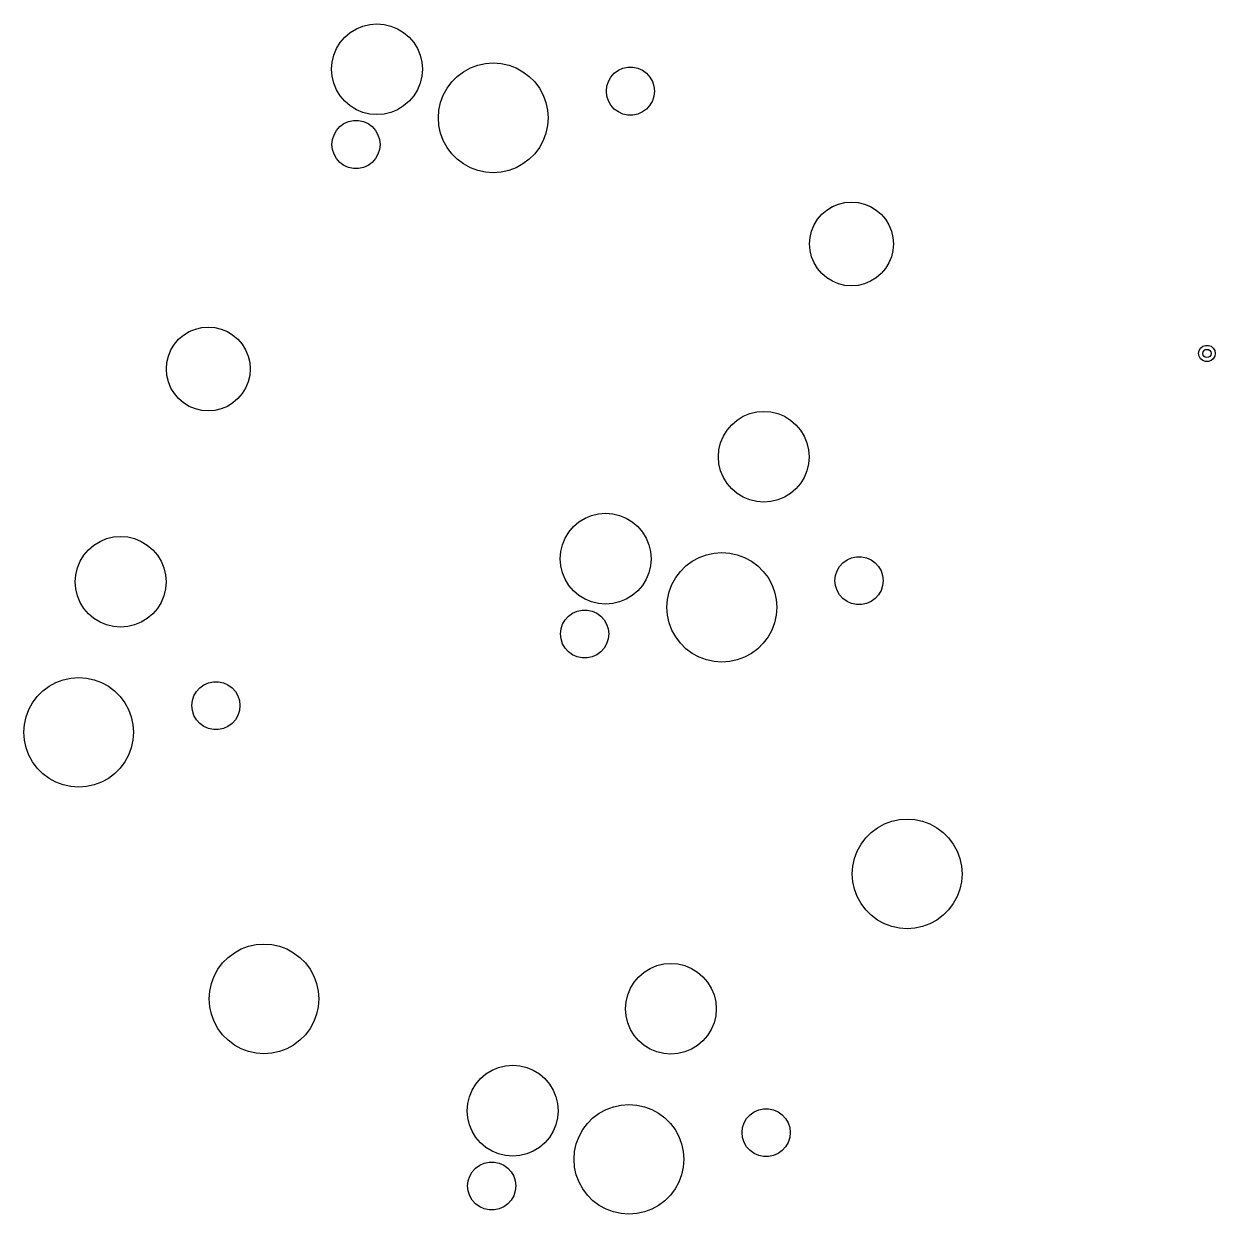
# Model space of a CAD drawing. Extents: x 101 to 518, y -308 to -134.
# Drawn here: x 388.61 to 431.91, y -223.58 to -180.32 of the extents above; entities that cross this region are included whole.
import ezdxf

# ---------------------------------------------------------------- set-up
doc = ezdxf.new("R2010")
doc.units = 0
doc.layers.add('BLACK', color=7, linetype='CONTINUOUS')

msp = doc.modelspace()

# ---------------------------------------------------------------- linework, layer by layer
at = {"layer": 'BLACK', "linetype": 'CONTINUOUS'}
for p, q in [((400.476699, -180.630319), (400.697461, -180.495036)), ((400.697461, -180.495036), (400.936667, -180.395954)), ((400.936667, -180.395954), (401.188428, -180.335511)), ((401.188428, -180.335511), (401.446545, -180.315197)), ((401.446545, -180.315197), (401.704662, -180.335511)), ((401.704662, -180.335511), (401.956423, -180.395954)), ((401.956423, -180.395954), (402.195629, -180.495036)), ((402.195629, -180.495036), (402.416391, -180.630319)), ((400.111667, -180.995351), (400.279819, -180.798471)), ((400.279819, -180.798471), (400.476699, -180.630319)), ((402.416391, -180.630319), (402.613271, -180.798471)), ((402.613271, -180.798471), (402.781423, -180.995351)), ((399.877302, -181.455319), (399.976384, -181.216113)), ((399.976384, -181.216113), (400.111667, -180.995351)), ((402.781423, -180.995351), (402.916706, -181.216113)), ((402.916706, -181.216113), (403.015788, -181.455319)), ((399.796545, -181.965197), (399.816859, -181.70708)), ((399.816859, -181.70708), (399.877302, -181.455319)), ((403.015788, -181.455319), (403.076231, -181.70708)), ((403.076231, -181.70708), (403.096545, -181.965197)), ((404.842903, -181.917833), (405.109452, -181.818415)), ((405.109452, -181.818415), (405.387437, -181.757943)), ((405.387437, -181.757943), (405.671199, -181.737648)), ((405.671199, -181.737648), (405.954961, -181.757943)), ((405.954961, -181.757943), (406.232946, -181.818415)), ((406.232946, -181.818415), (406.499495, -181.917833)), ((399.816859, -182.223314), (399.796545, -181.965197)), ((399.877302, -182.475075), (399.816859, -182.223314)), ((403.076231, -182.223314), (403.015788, -182.475075)), ((403.096545, -181.965197), (403.076231, -182.223314)), ((404.16431, -182.425821), (404.365472, -182.224659)), ((404.365472, -182.224659), (404.593215, -182.054173)), ((404.593215, -182.054173), (404.842903, -181.917833)), ((406.499495, -181.917833), (406.749183, -182.054173)), ((406.749183, -182.054173), (406.976926, -182.224659)), ((406.976926, -182.224659), (407.178088, -182.425821)), ((409.858513, -182.406343), (409.949975, -182.247926)), ((409.949975, -182.247926), (410.072376, -182.111986)), ((410.072376, -182.111986), (410.220365, -182.004466)), ((410.220365, -182.004466), (410.387475, -181.930064)), ((410.387475, -181.930064), (410.566403, -181.892031)), ((410.566403, -181.892031), (410.749327, -181.892031)), ((410.749327, -181.892031), (410.928255, -181.930064)), ((410.928255, -181.930064), (411.095365, -182.004466)), ((411.095365, -182.004466), (411.243354, -182.111986)), ((411.243354, -182.111986), (411.365755, -182.247926)), ((411.365755, -182.247926), (411.457217, -182.406343)), ((399.976384, -182.714281), (399.877302, -182.475075)), ((400.111667, -182.935043), (399.976384, -182.714281)), ((402.916706, -182.714281), (402.781423, -182.935043)), ((403.015788, -182.475075), (402.916706, -182.714281)), ((403.857484, -182.903252), (403.993824, -182.653564)), ((403.993824, -182.653564), (404.16431, -182.425821)), ((407.178088, -182.425821), (407.348574, -182.653564)), ((407.348574, -182.653564), (407.484914, -182.903252)), ((409.782865, -182.762238), (409.801986, -182.580315)), ((409.801986, -182.580315), (409.858513, -182.406343)), ((411.457217, -182.406343), (411.513744, -182.580315)), ((411.513744, -182.580315), (411.532865, -182.762238)), ((400.279819, -183.131923), (400.111667, -182.935043)), ((400.476699, -183.300075), (400.279819, -183.131923)), ((402.613271, -183.131923), (402.416391, -183.300075)), ((402.781423, -182.935043), (402.613271, -183.131923)), ((403.758066, -183.169801), (403.857484, -182.903252)), ((407.484914, -182.903252), (407.584332, -183.169801)), ((409.801986, -182.944161), (409.782865, -182.762238)), ((409.858513, -183.118133), (409.801986, -182.944161)), ((409.949975, -183.27655), (409.858513, -183.118133)), ((411.457217, -183.118133), (411.365755, -183.27655)), ((411.513744, -182.944161), (411.457217, -183.118133)), ((411.532865, -182.762238), (411.513744, -182.944161)), ((400.697461, -183.435358), (400.476699, -183.300075)), ((400.936667, -183.53444), (400.697461, -183.435358)), ((401.188428, -183.594883), (400.936667, -183.53444)), ((401.956423, -183.53444), (401.704662, -183.594883)), ((402.195629, -183.435358), (401.956423, -183.53444)), ((402.416391, -183.300075), (402.195629, -183.435358)), ((403.677299, -183.731548), (403.697594, -183.447786)), ((403.697594, -183.447786), (403.758066, -183.169801)), ((407.584332, -183.169801), (407.644804, -183.447786)), ((407.644804, -183.447786), (407.665099, -183.731548)), ((410.072376, -183.41249), (409.949975, -183.27655)), ((410.220365, -183.52001), (410.072376, -183.41249)), ((410.387475, -183.594412), (410.220365, -183.52001)), ((411.095365, -183.52001), (410.928255, -183.594412)), ((411.243354, -183.41249), (411.095365, -183.52001)), ((411.365755, -183.27655), (411.243354, -183.41249)), ((400.099044, -184.050606), (400.247033, -183.943086)), ((400.247033, -183.943086), (400.414143, -183.868684)), ((400.414143, -183.868684), (400.593071, -183.830651)), ((400.593071, -183.830651), (400.775995, -183.830651)), ((400.775995, -183.830651), (400.954923, -183.868684)), ((400.954923, -183.868684), (401.122033, -183.943086)), ((401.122033, -183.943086), (401.270022, -184.050606)), ((401.446545, -183.615197), (401.188428, -183.594883)), ((401.704662, -183.594883), (401.446545, -183.615197)), ((403.697594, -184.01531), (403.677299, -183.731548)), ((407.665099, -183.731548), (407.644804, -184.01531)), ((410.566403, -183.632445), (410.387475, -183.594412)), ((410.749327, -183.632445), (410.566403, -183.632445)), ((410.928255, -183.594412), (410.749327, -183.632445)), ((399.828654, -184.518935), (399.885181, -184.344963)), ((399.885181, -184.344963), (399.976643, -184.186546)), ((399.976643, -184.186546), (400.099044, -184.050606)), ((401.270022, -184.050606), (401.392423, -184.186546)), ((401.392423, -184.186546), (401.483885, -184.344963)), ((401.483885, -184.344963), (401.540412, -184.518935)), ((403.758066, -184.293295), (403.697594, -184.01531)), ((403.857484, -184.559844), (403.758066, -184.293295)), ((407.584332, -184.293295), (407.484914, -184.559844)), ((407.644804, -184.01531), (407.584332, -184.293295)), ((399.809533, -184.700858), (399.828654, -184.518935)), ((399.828654, -184.882781), (399.809533, -184.700858)), ((401.540412, -184.518935), (401.559533, -184.700858)), ((401.559533, -184.700858), (401.540412, -184.882781)), ((403.993824, -184.809532), (403.857484, -184.559844)), ((404.16431, -185.037275), (403.993824, -184.809532)), ((407.348574, -184.809532), (407.178088, -185.037275)), ((407.484914, -184.559844), (407.348574, -184.809532)), ((399.885181, -185.056753), (399.828654, -184.882781)), ((399.976643, -185.21517), (399.885181, -185.056753)), ((400.099044, -185.35111), (399.976643, -185.21517)), ((401.392423, -185.21517), (401.270022, -185.35111)), ((401.483885, -185.056753), (401.392423, -185.21517)), ((401.540412, -184.882781), (401.483885, -185.056753)), ((404.365472, -185.238437), (404.16431, -185.037275)), ((404.593215, -185.408923), (404.365472, -185.238437)), ((406.976926, -185.238437), (406.749183, -185.408923)), ((407.178088, -185.037275), (406.976926, -185.238437)), ((400.247033, -185.45863), (400.099044, -185.35111)), ((400.414143, -185.533032), (400.247033, -185.45863)), ((400.593071, -185.571065), (400.414143, -185.533032)), ((400.775995, -185.571065), (400.593071, -185.571065)), ((400.954923, -185.533032), (400.775995, -185.571065)), ((401.122033, -185.45863), (400.954923, -185.533032)), ((401.270022, -185.35111), (401.122033, -185.45863)), ((404.842903, -185.545263), (404.593215, -185.408923)), ((405.109452, -185.644681), (404.842903, -185.545263)), ((405.387437, -185.705153), (405.109452, -185.644681)), ((405.671199, -185.725448), (405.387437, -185.705153)), ((405.954961, -185.705153), (405.671199, -185.725448)), ((406.232946, -185.644681), (405.954961, -185.705153)), ((406.499495, -185.545263), (406.232946, -185.644681)), ((406.749183, -185.408923), (406.499495, -185.545263)), ((417.795713, -187.083452), (417.999616, -186.9585)), ((417.999616, -186.9585), (418.220556, -186.866984)), ((418.220556, -186.866984), (418.453092, -186.811157)), ((418.453092, -186.811157), (418.691498, -186.792394)), ((418.691498, -186.792394), (418.929904, -186.811157)), ((418.929904, -186.811157), (419.16244, -186.866984)), ((419.16244, -186.866984), (419.38338, -186.9585)), ((419.38338, -186.9585), (419.587283, -187.083452)), ((417.333604, -187.624512), (417.458556, -187.420609)), ((417.458556, -187.420609), (417.613867, -187.238763)), ((417.613867, -187.238763), (417.795713, -187.083452)), ((419.587283, -187.083452), (419.769129, -187.238763)), ((419.769129, -187.238763), (419.92444, -187.420609)), ((419.92444, -187.420609), (420.049392, -187.624512)), ((417.186261, -188.077988), (417.242088, -187.845452)), ((417.242088, -187.845452), (417.333604, -187.624512)), ((420.049392, -187.624512), (420.140908, -187.845452)), ((420.140908, -187.845452), (420.196735, -188.077988)), ((417.167498, -188.316394), (417.186261, -188.077988)), ((417.186261, -188.5548), (417.167498, -188.316394)), ((420.196735, -188.077988), (420.215498, -188.316394)), ((420.215498, -188.316394), (420.196735, -188.5548)), ((417.242088, -188.787336), (417.186261, -188.5548)), ((420.196735, -188.5548), (420.140908, -188.787336)), ((417.333604, -189.008276), (417.242088, -188.787336)), ((417.458556, -189.212179), (417.333604, -189.008276)), ((420.049392, -189.008276), (419.92444, -189.212179)), ((420.140908, -188.787336), (420.049392, -189.008276)), ((417.613867, -189.394025), (417.458556, -189.212179)), ((417.795713, -189.549336), (417.613867, -189.394025)), ((417.999616, -189.674288), (417.795713, -189.549336)), ((419.587283, -189.549336), (419.38338, -189.674288)), ((419.769129, -189.394025), (419.587283, -189.549336)), ((419.92444, -189.212179), (419.769129, -189.394025)), ((418.220556, -189.765804), (417.999616, -189.674288)), ((418.453092, -189.821631), (418.220556, -189.765804)), ((418.691498, -189.840394), (418.453092, -189.821631)), ((418.929904, -189.821631), (418.691498, -189.840394)), ((419.16244, -189.765804), (418.929904, -189.821631)), ((419.38338, -189.674288), (419.16244, -189.765804)), ((394.845559, -191.410622), (395.078095, -191.354795)), ((395.078095, -191.354795), (395.316501, -191.336032)), ((395.316501, -191.336032), (395.554907, -191.354795)), ((395.554907, -191.354795), (395.787443, -191.410622)), ((394.083559, -191.964247), (394.23887, -191.782401)), ((394.23887, -191.782401), (394.420716, -191.62709)), ((394.420716, -191.62709), (394.624619, -191.502138)), ((394.624619, -191.502138), (394.845559, -191.410622)), ((395.787443, -191.410622), (396.008383, -191.502138)), ((396.008383, -191.502138), (396.212286, -191.62709)), ((396.212286, -191.62709), (396.394132, -191.782401)), ((396.394132, -191.782401), (396.549443, -191.964247)), ((393.867091, -192.38909), (393.958607, -192.16815)), ((393.958607, -192.16815), (394.083559, -191.964247)), ((396.549443, -191.964247), (396.674395, -192.16815)), ((396.674395, -192.16815), (396.765911, -192.38909)), ((431.30974, -192.296311), (431.327832, -192.193705)), ((431.327832, -192.193705), (431.379927, -192.103475)), ((431.379927, -192.103475), (431.45974, -192.036503)), ((431.45974, -192.036503), (431.557646, -192.000869)), ((431.557646, -192.000869), (431.661834, -192.000869)), ((431.661834, -192.000869), (431.75974, -192.036503)), ((431.75974, -192.036503), (431.839553, -192.103475)), ((431.839553, -192.103475), (431.891648, -192.193705)), ((431.891648, -192.193705), (431.90974, -192.296311)), ((393.792501, -192.860032), (393.811264, -192.621626)), ((393.811264, -192.621626), (393.867091, -192.38909)), ((396.765911, -192.38909), (396.821738, -192.621626)), ((396.821738, -192.621626), (396.840501, -192.860032)), ((431.327832, -192.398917), (431.30974, -192.296311)), ((431.379927, -192.489147), (431.327832, -192.398917)), ((431.45974, -192.556119), (431.379927, -192.489147)), ((431.557646, -192.591753), (431.45974, -192.556119)), ((431.661834, -192.591753), (431.557646, -192.591753)), ((431.75974, -192.556119), (431.661834, -192.591753)), ((431.839553, -192.489147), (431.75974, -192.556119)), ((431.891648, -192.398917), (431.839553, -192.489147)), ((431.90974, -192.296311), (431.891648, -192.398917)), ((393.811264, -193.098438), (393.792501, -192.860032)), ((393.867091, -193.330974), (393.811264, -193.098438)), ((396.821738, -193.098438), (396.765911, -193.330974)), ((396.840501, -192.860032), (396.821738, -193.098438)), ((393.958607, -193.551914), (393.867091, -193.330974)), ((396.765911, -193.330974), (396.674395, -193.551914)), ((394.083559, -193.755817), (393.958607, -193.551914)), ((394.23887, -193.937663), (394.083559, -193.755817)), ((394.420716, -194.092974), (394.23887, -193.937663)), ((396.394132, -193.937663), (396.212286, -194.092974)), ((396.549443, -193.755817), (396.394132, -193.937663)), ((396.674395, -193.551914), (396.549443, -193.755817)), ((394.624619, -194.217926), (394.420716, -194.092974)), ((394.845559, -194.309442), (394.624619, -194.217926)), ((395.078095, -194.365269), (394.845559, -194.309442)), ((395.316501, -194.384032), (395.078095, -194.365269)), ((395.554907, -194.365269), (395.316501, -194.384032)), ((395.787443, -194.309442), (395.554907, -194.365269)), ((396.008383, -194.217926), (395.787443, -194.309442)), ((396.212286, -194.092974), (396.008383, -194.217926)), ((415.247015, -194.421811), (415.505132, -194.401497)), ((415.505132, -194.401497), (415.763249, -194.421811)), ((414.338406, -194.884771), (414.535286, -194.716619)), ((414.535286, -194.716619), (414.756048, -194.581336)), ((414.756048, -194.581336), (414.995254, -194.482254)), ((414.995254, -194.482254), (415.247015, -194.421811)), ((415.763249, -194.421811), (416.01501, -194.482254)), ((416.01501, -194.482254), (416.254216, -194.581336)), ((416.254216, -194.581336), (416.474978, -194.716619)), ((416.474978, -194.716619), (416.671858, -194.884771)), ((414.034971, -195.302413), (414.170254, -195.081651)), ((414.170254, -195.081651), (414.338406, -194.884771)), ((416.671858, -194.884771), (416.84001, -195.081651)), ((416.84001, -195.081651), (416.975293, -195.302413)), ((413.875446, -195.79338), (413.935889, -195.541619)), ((413.935889, -195.541619), (414.034971, -195.302413)), ((416.975293, -195.302413), (417.074375, -195.541619)), ((417.074375, -195.541619), (417.134818, -195.79338)), ((413.855132, -196.051497), (413.875446, -195.79338)), ((413.875446, -196.309614), (413.855132, -196.051497)), ((417.134818, -195.79338), (417.155132, -196.051497)), ((417.155132, -196.051497), (417.134818, -196.309614)), ((413.935889, -196.561375), (413.875446, -196.309614)), ((414.034971, -196.800581), (413.935889, -196.561375)), ((417.074375, -196.561375), (416.975293, -196.800581)), ((417.134818, -196.309614), (417.074375, -196.561375)), ((414.170254, -197.021343), (414.034971, -196.800581)), ((416.975293, -196.800581), (416.84001, -197.021343)), ((414.338406, -197.218223), (414.170254, -197.021343)), ((414.535286, -197.386375), (414.338406, -197.218223)), ((414.756048, -197.521658), (414.535286, -197.386375)), ((416.474978, -197.386375), (416.254216, -197.521658)), ((416.671858, -197.218223), (416.474978, -197.386375)), ((416.84001, -197.021343), (416.671858, -197.218223)), ((414.995254, -197.62074), (414.756048, -197.521658)), ((415.247015, -197.681183), (414.995254, -197.62074)), ((415.505132, -197.701497), (415.247015, -197.681183)), ((415.763249, -197.681183), (415.505132, -197.701497)), ((416.01501, -197.62074), (415.763249, -197.681183)), ((416.254216, -197.521658), (416.01501, -197.62074)), ((408.786609, -198.421589), (409.007371, -198.286306)), ((409.007371, -198.286306), (409.246577, -198.187224)), ((409.246577, -198.187224), (409.498338, -198.126781)), ((409.498338, -198.126781), (409.756455, -198.106467)), ((409.756455, -198.106467), (410.014572, -198.126781)), ((410.014572, -198.126781), (410.266333, -198.187224)), ((410.266333, -198.187224), (410.505539, -198.286306)), ((410.505539, -198.286306), (410.726301, -198.421589)), ((408.421577, -198.786621), (408.589729, -198.589741)), ((408.589729, -198.589741), (408.786609, -198.421589)), ((410.726301, -198.421589), (410.923181, -198.589741)), ((410.923181, -198.589741), (411.091333, -198.786621)), ((391.160289, -199.260258), (391.381051, -199.124975)), ((391.381051, -199.124975), (391.620257, -199.025893)), ((391.620257, -199.025893), (391.872018, -198.96545)), ((391.872018, -198.96545), (392.130135, -198.945136)), ((392.130135, -198.945136), (392.388252, -198.96545)), ((392.388252, -198.96545), (392.640013, -199.025893)), ((392.640013, -199.025893), (392.879219, -199.124975)), ((392.879219, -199.124975), (393.099981, -199.260258)), ((408.187212, -199.246589), (408.286294, -199.007383)), ((408.286294, -199.007383), (408.421577, -198.786621)), ((411.091333, -198.786621), (411.226616, -199.007383)), ((411.226616, -199.007383), (411.325698, -199.246589)), ((390.795257, -199.62529), (390.963409, -199.42841)), ((390.963409, -199.42841), (391.160289, -199.260258)), ((393.099981, -199.260258), (393.296861, -199.42841)), ((393.296861, -199.42841), (393.465013, -199.62529)), ((408.106455, -199.756467), (408.126769, -199.49835)), ((408.126769, -199.49835), (408.187212, -199.246589)), ((411.325698, -199.246589), (411.386141, -199.49835)), ((411.386141, -199.49835), (411.406455, -199.756467)), ((413.419362, -199.609685), (413.697347, -199.549213)), ((413.697347, -199.549213), (413.981109, -199.528918)), ((413.981109, -199.528918), (414.264871, -199.549213)), ((414.264871, -199.549213), (414.542856, -199.609685)), ((390.560892, -200.085258), (390.659974, -199.846052)), ((390.659974, -199.846052), (390.795257, -199.62529)), ((393.465013, -199.62529), (393.600296, -199.846052)), ((393.600296, -199.846052), (393.699378, -200.085258)), ((408.126769, -200.014584), (408.106455, -199.756467)), ((408.187212, -200.266345), (408.126769, -200.014584)), ((411.386141, -200.014584), (411.325698, -200.266345)), ((411.406455, -199.756467), (411.386141, -200.014584)), ((412.47422, -200.217091), (412.675382, -200.015929)), ((412.675382, -200.015929), (412.903125, -199.845443)), ((412.903125, -199.845443), (413.152813, -199.709103)), ((413.152813, -199.709103), (413.419362, -199.609685)), ((414.542856, -199.609685), (414.809405, -199.709103)), ((414.809405, -199.709103), (415.059093, -199.845443)), ((415.059093, -199.845443), (415.286836, -200.015929)), ((415.286836, -200.015929), (415.487998, -200.217091)), ((418.259885, -200.039196), (418.382286, -199.903256)), ((418.382286, -199.903256), (418.530275, -199.795736)), ((418.530275, -199.795736), (418.697385, -199.721334)), ((418.697385, -199.721334), (418.876313, -199.683301)), ((418.876313, -199.683301), (419.059237, -199.683301)), ((419.059237, -199.683301), (419.238165, -199.721334)), ((419.238165, -199.721334), (419.405275, -199.795736)), ((419.405275, -199.795736), (419.553264, -199.903256)), ((419.553264, -199.903256), (419.675665, -200.039196)), ((390.480135, -200.595136), (390.500449, -200.337019)), ((390.500449, -200.337019), (390.560892, -200.085258)), ((393.699378, -200.085258), (393.759821, -200.337019)), ((393.759821, -200.337019), (393.780135, -200.595136)), ((408.286294, -200.505551), (408.187212, -200.266345)), ((411.325698, -200.266345), (411.226616, -200.505551)), ((412.167394, -200.694522), (412.303734, -200.444834)), ((412.303734, -200.444834), (412.47422, -200.217091)), ((415.487998, -200.217091), (415.658484, -200.444834)), ((415.658484, -200.444834), (415.794824, -200.694522)), ((418.092775, -200.553508), (418.111896, -200.371585)), ((418.111896, -200.371585), (418.168423, -200.197613)), ((418.168423, -200.197613), (418.259885, -200.039196)), ((419.675665, -200.039196), (419.767127, -200.197613)), ((419.767127, -200.197613), (419.823654, -200.371585)), ((419.823654, -200.371585), (419.842775, -200.553508)), ((390.500449, -200.853253), (390.480135, -200.595136)), ((390.560892, -201.105014), (390.500449, -200.853253)), ((393.759821, -200.853253), (393.699378, -201.105014)), ((393.780135, -200.595136), (393.759821, -200.853253)), ((408.421577, -200.726313), (408.286294, -200.505551)), ((408.589729, -200.923193), (408.421577, -200.726313)), ((411.091333, -200.726313), (410.923181, -200.923193)), ((411.226616, -200.505551), (411.091333, -200.726313)), ((412.067976, -200.961071), (412.167394, -200.694522)), ((415.794824, -200.694522), (415.894242, -200.961071)), ((418.111896, -200.735431), (418.092775, -200.553508)), ((418.168423, -200.909403), (418.111896, -200.735431)), ((419.823654, -200.735431), (419.767127, -200.909403)), ((419.842775, -200.553508), (419.823654, -200.735431)), ((390.659974, -201.34422), (390.560892, -201.105014)), ((393.699378, -201.105014), (393.600296, -201.34422)), ((408.786609, -201.091345), (408.589729, -200.923193)), ((409.007371, -201.226628), (408.786609, -201.091345)), ((409.246577, -201.32571), (409.007371, -201.226628)), ((409.498338, -201.386153), (409.246577, -201.32571)), ((410.266333, -201.32571), (410.014572, -201.386153)), ((410.505539, -201.226628), (410.266333, -201.32571)), ((410.726301, -201.091345), (410.505539, -201.226628)), ((410.923181, -200.923193), (410.726301, -201.091345)), ((411.987209, -201.522818), (412.007504, -201.239056)), ((412.007504, -201.239056), (412.067976, -200.961071)), ((415.894242, -200.961071), (415.954714, -201.239056)), ((415.954714, -201.239056), (415.975009, -201.522818)), ((418.259885, -201.06782), (418.168423, -200.909403)), ((418.382286, -201.20376), (418.259885, -201.06782)), ((418.530275, -201.31128), (418.382286, -201.20376)), ((418.697385, -201.385682), (418.530275, -201.31128)), ((419.405275, -201.31128), (419.238165, -201.385682)), ((419.553264, -201.20376), (419.405275, -201.31128)), ((419.675665, -201.06782), (419.553264, -201.20376)), ((419.767127, -200.909403), (419.675665, -201.06782)), ((390.795257, -201.564982), (390.659974, -201.34422)), ((390.963409, -201.761862), (390.795257, -201.564982)), ((391.160289, -201.930014), (390.963409, -201.761862)), ((393.296861, -201.761862), (393.099981, -201.930014)), ((393.465013, -201.564982), (393.296861, -201.761862)), ((393.600296, -201.34422), (393.465013, -201.564982)), ((408.408954, -201.841876), (408.556943, -201.734356)), ((408.556943, -201.734356), (408.724053, -201.659954)), ((408.724053, -201.659954), (408.902981, -201.621921)), ((408.902981, -201.621921), (409.085905, -201.621921)), ((409.085905, -201.621921), (409.264833, -201.659954)), ((409.264833, -201.659954), (409.431943, -201.734356)), ((409.431943, -201.734356), (409.579932, -201.841876)), ((409.756455, -201.406467), (409.498338, -201.386153)), ((410.014572, -201.386153), (409.756455, -201.406467)), ((412.007504, -201.80658), (411.987209, -201.522818)), ((415.975009, -201.522818), (415.954714, -201.80658)), ((418.876313, -201.423715), (418.697385, -201.385682)), ((419.059237, -201.423715), (418.876313, -201.423715)), ((419.238165, -201.385682), (419.059237, -201.423715)), ((391.381051, -202.065297), (391.160289, -201.930014)), ((391.620257, -202.164379), (391.381051, -202.065297)), ((391.872018, -202.224822), (391.620257, -202.164379)), ((392.640013, -202.164379), (392.388252, -202.224822)), ((392.879219, -202.065297), (392.640013, -202.164379)), ((393.099981, -201.930014), (392.879219, -202.065297)), ((408.138564, -202.310205), (408.195091, -202.136233)), ((408.195091, -202.136233), (408.286553, -201.977816)), ((408.286553, -201.977816), (408.408954, -201.841876)), ((409.579932, -201.841876), (409.702333, -201.977816)), ((409.702333, -201.977816), (409.793795, -202.136233)), ((409.793795, -202.136233), (409.850322, -202.310205)), ((412.067976, -202.084565), (412.007504, -201.80658)), ((412.167394, -202.351114), (412.067976, -202.084565)), ((415.894242, -202.084565), (415.794824, -202.351114)), ((415.954714, -201.80658), (415.894242, -202.084565)), ((392.130135, -202.245136), (391.872018, -202.224822)), ((392.388252, -202.224822), (392.130135, -202.245136)), ((408.119443, -202.492128), (408.138564, -202.310205)), ((408.138564, -202.674051), (408.119443, -202.492128)), ((409.850322, -202.310205), (409.869443, -202.492128)), ((409.869443, -202.492128), (409.850322, -202.674051)), ((412.303734, -202.600802), (412.167394, -202.351114)), ((412.47422, -202.828545), (412.303734, -202.600802)), ((415.658484, -202.600802), (415.487998, -202.828545)), ((415.794824, -202.351114), (415.658484, -202.600802)), ((408.195091, -202.848023), (408.138564, -202.674051)), ((408.286553, -203.00644), (408.195091, -202.848023)), ((408.408954, -203.14238), (408.286553, -203.00644)), ((409.702333, -203.00644), (409.579932, -203.14238)), ((409.793795, -202.848023), (409.702333, -203.00644)), ((409.850322, -202.674051), (409.793795, -202.848023)), ((412.675382, -203.029707), (412.47422, -202.828545)), ((412.903125, -203.200193), (412.675382, -203.029707)), ((415.286836, -203.029707), (415.059093, -203.200193)), ((415.487998, -202.828545), (415.286836, -203.029707)), ((408.556943, -203.2499), (408.408954, -203.14238)), ((408.724053, -203.324302), (408.556943, -203.2499)), ((408.902981, -203.362335), (408.724053, -203.324302)), ((409.085905, -203.362335), (408.902981, -203.362335)), ((409.264833, -203.324302), (409.085905, -203.362335)), ((409.431943, -203.2499), (409.264833, -203.324302)), ((409.579932, -203.14238), (409.431943, -203.2499)), ((413.152813, -203.336533), (412.903125, -203.200193)), ((413.419362, -203.435951), (413.152813, -203.336533)), ((413.697347, -203.496423), (413.419362, -203.435951)), ((413.981109, -203.516718), (413.697347, -203.496423)), ((414.264871, -203.496423), (413.981109, -203.516718)), ((414.542856, -203.435951), (414.264871, -203.496423)), ((414.809405, -203.336533), (414.542856, -203.435951)), ((415.059093, -203.200193), (414.809405, -203.336533)), ((389.528128, -204.389082), (389.777816, -204.252742)), ((389.777816, -204.252742), (390.044365, -204.153324)), ((390.044365, -204.153324), (390.32235, -204.092852)), ((390.32235, -204.092852), (390.606112, -204.072557)), ((390.606112, -204.072557), (390.889874, -204.092852)), ((390.889874, -204.092852), (391.167859, -204.153324)), ((391.167859, -204.153324), (391.434408, -204.252742)), ((391.434408, -204.252742), (391.684096, -204.389082)), ((395.007289, -204.446895), (395.155278, -204.339375)), ((395.155278, -204.339375), (395.322388, -204.264973)), ((395.322388, -204.264973), (395.501316, -204.22694)), ((395.501316, -204.22694), (395.68424, -204.22694)), ((395.68424, -204.22694), (395.863168, -204.264973)), ((395.863168, -204.264973), (396.030278, -204.339375)), ((396.030278, -204.339375), (396.178267, -204.446895)), ((388.928737, -204.988473), (389.099223, -204.76073)), ((389.099223, -204.76073), (389.300385, -204.559568)), ((389.300385, -204.559568), (389.528128, -204.389082)), ((391.684096, -204.389082), (391.911839, -204.559568)), ((391.911839, -204.559568), (392.113001, -204.76073)), ((392.113001, -204.76073), (392.283487, -204.988473)), ((394.736899, -204.915224), (394.793426, -204.741252)), ((394.793426, -204.741252), (394.884888, -204.582835)), ((394.884888, -204.582835), (395.007289, -204.446895)), ((396.178267, -204.446895), (396.300668, -204.582835)), ((396.300668, -204.582835), (396.39213, -204.741252)), ((396.39213, -204.741252), (396.448657, -204.915224)), ((388.792397, -205.238161), (388.928737, -204.988473)), ((392.283487, -204.988473), (392.419827, -205.238161)), ((394.717778, -205.097147), (394.736899, -204.915224)), ((394.736899, -205.27907), (394.717778, -205.097147)), ((396.448657, -204.915224), (396.467778, -205.097147)), ((396.467778, -205.097147), (396.448657, -205.27907)), ((388.632507, -205.782695), (388.692979, -205.50471)), ((388.692979, -205.50471), (388.792397, -205.238161)), ((392.419827, -205.238161), (392.519245, -205.50471)), ((392.519245, -205.50471), (392.579717, -205.782695)), ((394.793426, -205.453042), (394.736899, -205.27907)), ((394.884888, -205.611459), (394.793426, -205.453042)), ((395.007289, -205.747399), (394.884888, -205.611459)), ((396.300668, -205.611459), (396.178267, -205.747399)), ((396.39213, -205.453042), (396.300668, -205.611459)), ((396.448657, -205.27907), (396.39213, -205.453042)), ((388.612212, -206.066457), (388.632507, -205.782695)), ((388.632507, -206.350219), (388.612212, -206.066457)), ((392.579717, -205.782695), (392.600012, -206.066457)), ((392.600012, -206.066457), (392.579717, -206.350219)), ((395.155278, -205.854919), (395.007289, -205.747399)), ((395.322388, -205.929321), (395.155278, -205.854919)), ((395.501316, -205.967354), (395.322388, -205.929321)), ((395.68424, -205.967354), (395.501316, -205.967354)), ((395.863168, -205.929321), (395.68424, -205.967354)), ((396.030278, -205.854919), (395.863168, -205.929321)), ((396.178267, -205.747399), (396.030278, -205.854919)), ((388.692979, -206.628204), (388.632507, -206.350219)), ((392.579717, -206.350219), (392.519245, -206.628204)), ((388.792397, -206.894753), (388.692979, -206.628204)), ((388.928737, -207.144441), (388.792397, -206.894753)), ((392.419827, -206.894753), (392.283487, -207.144441)), ((392.519245, -206.628204), (392.419827, -206.894753)), ((389.099223, -207.372184), (388.928737, -207.144441)), ((389.300385, -207.573346), (389.099223, -207.372184)), ((392.113001, -207.372184), (391.911839, -207.573346)), ((392.283487, -207.144441), (392.113001, -207.372184)), ((389.528128, -207.743832), (389.300385, -207.573346)), ((389.777816, -207.880172), (389.528128, -207.743832)), ((391.684096, -207.743832), (391.434408, -207.880172)), ((391.911839, -207.573346), (391.684096, -207.743832)), ((390.044365, -207.97959), (389.777816, -207.880172)), ((390.32235, -208.040062), (390.044365, -207.97959)), ((390.606112, -208.060357), (390.32235, -208.040062)), ((390.889874, -208.040062), (390.606112, -208.060357)), ((391.167859, -207.97959), (390.889874, -208.040062)), ((391.434408, -207.880172), (391.167859, -207.97959)), ((419.410165, -209.703867), (419.637908, -209.533381)), ((419.637908, -209.533381), (419.887596, -209.397041)), ((419.887596, -209.397041), (420.154145, -209.297623)), ((420.154145, -209.297623), (420.43213, -209.237151)), ((420.43213, -209.237151), (420.715892, -209.216856)), ((420.715892, -209.216856), (420.999654, -209.237151)), ((420.999654, -209.237151), (421.277639, -209.297623)), ((421.277639, -209.297623), (421.544188, -209.397041)), ((421.544188, -209.397041), (421.793876, -209.533381)), ((421.793876, -209.533381), (422.021619, -209.703867)), ((419.038517, -210.132772), (419.209003, -209.905029)), ((419.209003, -209.905029), (419.410165, -209.703867)), ((422.021619, -209.703867), (422.222781, -209.905029)), ((422.222781, -209.905029), (422.393267, -210.132772)), ((418.802759, -210.649009), (418.902177, -210.38246)), ((418.902177, -210.38246), (419.038517, -210.132772)), ((422.393267, -210.132772), (422.529607, -210.38246)), ((422.529607, -210.38246), (422.629025, -210.649009)), ((418.742287, -210.926994), (418.802759, -210.649009)), ((422.629025, -210.649009), (422.689497, -210.926994)), ((418.721992, -211.210756), (418.742287, -210.926994)), ((418.742287, -211.494518), (418.721992, -211.210756)), ((422.689497, -210.926994), (422.709792, -211.210756)), ((422.709792, -211.210756), (422.689497, -211.494518)), ((418.802759, -211.772503), (418.742287, -211.494518)), ((422.689497, -211.494518), (422.629025, -211.772503)), ((418.902177, -212.039052), (418.802759, -211.772503)), ((419.038517, -212.28874), (418.902177, -212.039052)), ((422.529607, -212.039052), (422.393267, -212.28874)), ((422.629025, -211.772503), (422.529607, -212.039052)), ((419.209003, -212.516483), (419.038517, -212.28874)), ((419.410165, -212.717645), (419.209003, -212.516483)), ((422.222781, -212.516483), (422.021619, -212.717645)), ((422.393267, -212.28874), (422.222781, -212.516483)), ((419.637908, -212.888131), (419.410165, -212.717645)), ((419.887596, -213.024471), (419.637908, -212.888131)), ((421.793876, -212.888131), (421.544188, -213.024471)), ((422.021619, -212.717645), (421.793876, -212.888131)), ((420.154145, -213.123889), (419.887596, -213.024471)), ((420.43213, -213.184361), (420.154145, -213.123889)), ((420.715892, -213.204656), (420.43213, -213.184361)), ((420.999654, -213.184361), (420.715892, -213.204656)), ((421.277639, -213.123889), (420.999654, -213.184361)), ((421.544188, -213.024471), (421.277639, -213.123889)), ((396.512599, -213.94068), (396.779148, -213.841262)), ((396.779148, -213.841262), (397.057133, -213.78079)), ((397.057133, -213.78079), (397.340895, -213.760495)), ((397.340895, -213.760495), (397.624657, -213.78079)), ((397.624657, -213.78079), (397.902642, -213.841262)), ((397.902642, -213.841262), (398.169191, -213.94068)), ((395.834006, -214.448668), (396.035168, -214.247506)), ((396.035168, -214.247506), (396.262911, -214.07702)), ((396.262911, -214.07702), (396.512599, -213.94068)), ((398.169191, -213.94068), (398.418879, -214.07702)), ((398.418879, -214.07702), (398.646622, -214.247506)), ((398.646622, -214.247506), (398.847784, -214.448668)), ((395.52718, -214.926099), (395.66352, -214.676411)), ((395.66352, -214.676411), (395.834006, -214.448668)), ((398.847784, -214.448668), (399.01827, -214.676411)), ((399.01827, -214.676411), (399.15461, -214.926099)), ((411.157699, -214.779709), (411.378461, -214.644426)), ((411.378461, -214.644426), (411.617667, -214.545344)), ((411.617667, -214.545344), (411.869428, -214.484901)), ((411.869428, -214.484901), (412.127545, -214.464587)), ((412.127545, -214.464587), (412.385662, -214.484901)), ((412.385662, -214.484901), (412.637423, -214.545344)), ((412.637423, -214.545344), (412.876629, -214.644426)), ((412.876629, -214.644426), (413.097391, -214.779709)), ((395.427762, -215.192648), (395.52718, -214.926099)), ((399.15461, -214.926099), (399.254028, -215.192648)), ((410.657384, -215.365503), (410.792667, -215.144741)), ((410.792667, -215.144741), (410.960819, -214.947861)), ((410.960819, -214.947861), (411.157699, -214.779709)), ((413.097391, -214.779709), (413.294271, -214.947861)), ((413.294271, -214.947861), (413.462423, -215.144741)), ((413.462423, -215.144741), (413.597706, -215.365503)), ((395.346995, -215.754395), (395.36729, -215.470633)), ((395.36729, -215.470633), (395.427762, -215.192648)), ((399.254028, -215.192648), (399.3145, -215.470633)), ((399.3145, -215.470633), (399.334795, -215.754395)), ((410.497859, -215.85647), (410.558302, -215.604709)), ((410.558302, -215.604709), (410.657384, -215.365503)), ((413.597706, -215.365503), (413.696788, -215.604709)), ((413.696788, -215.604709), (413.757231, -215.85647)), ((395.36729, -216.038157), (395.346995, -215.754395)), ((395.427762, -216.316142), (395.36729, -216.038157)), ((399.3145, -216.038157), (399.254028, -216.316142)), ((399.334795, -215.754395), (399.3145, -216.038157)), ((410.477545, -216.114587), (410.497859, -215.85647)), ((413.757231, -215.85647), (413.777545, -216.114587)), ((395.52718, -216.582691), (395.427762, -216.316142)), ((399.254028, -216.316142), (399.15461, -216.582691)), ((410.497859, -216.372704), (410.477545, -216.114587)), ((410.558302, -216.624465), (410.497859, -216.372704)), ((413.757231, -216.372704), (413.696788, -216.624465)), ((413.777545, -216.114587), (413.757231, -216.372704)), ((395.66352, -216.832379), (395.52718, -216.582691)), ((395.834006, -217.060122), (395.66352, -216.832379)), ((399.01827, -216.832379), (398.847784, -217.060122)), ((399.15461, -216.582691), (399.01827, -216.832379)), ((410.657384, -216.863671), (410.558302, -216.624465)), ((410.792667, -217.084433), (410.657384, -216.863671)), ((413.597706, -216.863671), (413.462423, -217.084433)), ((413.696788, -216.624465), (413.597706, -216.863671)), ((396.035168, -217.261284), (395.834006, -217.060122)), ((396.262911, -217.43177), (396.035168, -217.261284)), ((398.646622, -217.261284), (398.418879, -217.43177)), ((398.847784, -217.060122), (398.646622, -217.261284)), ((410.960819, -217.281313), (410.792667, -217.084433)), ((411.157699, -217.449465), (410.960819, -217.281313)), ((413.294271, -217.281313), (413.097391, -217.449465)), ((413.462423, -217.084433), (413.294271, -217.281313)), ((396.512599, -217.56811), (396.262911, -217.43177)), ((396.779148, -217.667528), (396.512599, -217.56811)), ((397.057133, -217.728), (396.779148, -217.667528)), ((397.340895, -217.748295), (397.057133, -217.728)), ((397.624657, -217.728), (397.340895, -217.748295)), ((397.902642, -217.667528), (397.624657, -217.728)), ((398.169191, -217.56811), (397.902642, -217.667528)), ((398.418879, -217.43177), (398.169191, -217.56811)), ((411.378461, -217.584748), (411.157699, -217.449465)), ((411.617667, -217.68383), (411.378461, -217.584748)), ((411.869428, -217.744273), (411.617667, -217.68383)), ((412.127545, -217.764587), (411.869428, -217.744273)), ((412.385662, -217.744273), (412.127545, -217.764587)), ((412.637423, -217.68383), (412.385662, -217.744273)), ((412.876629, -217.584748), (412.637423, -217.68383)), ((413.097391, -217.449465), (412.876629, -217.584748)), ((405.86899, -218.250314), (406.120751, -218.189871)), ((406.120751, -218.189871), (406.378868, -218.169557)), ((406.378868, -218.169557), (406.636985, -218.189871)), ((406.636985, -218.189871), (406.888746, -218.250314)), ((405.212142, -218.652831), (405.409022, -218.484679)), ((405.409022, -218.484679), (405.629784, -218.349396)), ((405.629784, -218.349396), (405.86899, -218.250314)), ((406.888746, -218.250314), (407.127952, -218.349396)), ((407.127952, -218.349396), (407.348714, -218.484679)), ((407.348714, -218.484679), (407.545594, -218.652831)), ((404.809625, -219.309679), (404.908707, -219.070473)), ((404.908707, -219.070473), (405.04399, -218.849711)), ((405.04399, -218.849711), (405.212142, -218.652831)), ((407.545594, -218.652831), (407.713746, -218.849711)), ((407.713746, -218.849711), (407.849029, -219.070473)), ((407.849029, -219.070473), (407.948111, -219.309679)), ((404.749182, -219.56144), (404.809625, -219.309679)), ((407.948111, -219.309679), (408.008554, -219.56144)), ((404.728868, -219.819557), (404.749182, -219.56144)), ((404.749182, -220.077674), (404.728868, -219.819557)), ((408.008554, -219.56144), (408.028868, -219.819557)), ((408.028868, -219.819557), (408.008554, -220.077674)), ((409.297795, -220.079019), (409.525538, -219.908533)), ((409.525538, -219.908533), (409.775226, -219.772193)), ((409.775226, -219.772193), (410.041775, -219.672775)), ((410.041775, -219.672775), (410.31976, -219.612303)), ((410.31976, -219.612303), (410.603522, -219.592008)), ((410.603522, -219.592008), (410.887284, -219.612303)), ((410.887284, -219.612303), (411.165269, -219.672775)), ((411.165269, -219.672775), (411.431818, -219.772193)), ((411.431818, -219.772193), (411.681506, -219.908533)), ((411.681506, -219.908533), (411.909249, -220.079019)), ((415.004699, -219.966346), (415.152688, -219.858826)), ((415.152688, -219.858826), (415.319798, -219.784424)), ((415.319798, -219.784424), (415.498726, -219.746391)), ((415.498726, -219.746391), (415.68165, -219.746391)), ((415.68165, -219.746391), (415.860578, -219.784424)), ((415.860578, -219.784424), (416.027688, -219.858826)), ((416.027688, -219.858826), (416.175677, -219.966346)), ((404.809625, -220.329435), (404.749182, -220.077674)), ((404.908707, -220.568641), (404.809625, -220.329435)), ((407.948111, -220.329435), (407.849029, -220.568641)), ((408.008554, -220.077674), (407.948111, -220.329435)), ((408.926147, -220.507924), (409.096633, -220.280181)), ((409.096633, -220.280181), (409.297795, -220.079019)), ((411.909249, -220.079019), (412.110411, -220.280181)), ((412.110411, -220.280181), (412.280897, -220.507924)), ((414.734309, -220.434675), (414.790836, -220.260703)), ((414.790836, -220.260703), (414.882298, -220.102286)), ((414.882298, -220.102286), (415.004699, -219.966346)), ((416.175677, -219.966346), (416.298078, -220.102286)), ((416.298078, -220.102286), (416.38954, -220.260703)), ((416.38954, -220.260703), (416.446067, -220.434675)), ((405.04399, -220.789403), (404.908707, -220.568641)), ((405.212142, -220.986283), (405.04399, -220.789403)), ((407.713746, -220.789403), (407.545594, -220.986283)), ((407.849029, -220.568641), (407.713746, -220.789403)), ((408.690389, -221.024161), (408.789807, -220.757612)), ((408.789807, -220.757612), (408.926147, -220.507924)), ((412.280897, -220.507924), (412.417237, -220.757612)), ((412.417237, -220.757612), (412.516655, -221.024161)), ((414.715188, -220.616598), (414.734309, -220.434675)), ((414.734309, -220.798521), (414.715188, -220.616598)), ((414.790836, -220.972493), (414.734309, -220.798521)), ((416.446067, -220.798521), (416.38954, -220.972493)), ((416.446067, -220.434675), (416.465188, -220.616598)), ((416.465188, -220.616598), (416.446067, -220.798521)), ((405.409022, -221.154435), (405.212142, -220.986283)), ((405.629784, -221.289718), (405.409022, -221.154435)), ((407.348714, -221.154435), (407.127952, -221.289718)), ((407.545594, -220.986283), (407.348714, -221.154435)), ((408.629917, -221.302146), (408.690389, -221.024161)), ((412.516655, -221.024161), (412.577127, -221.302146)), ((414.882298, -221.13091), (414.790836, -220.972493)), ((415.004699, -221.26685), (414.882298, -221.13091)), ((416.298078, -221.13091), (416.175677, -221.26685)), ((416.38954, -220.972493), (416.298078, -221.13091)), ((405.86899, -221.3888), (405.629784, -221.289718)), ((406.120751, -221.449243), (405.86899, -221.3888)), ((406.378868, -221.469557), (406.120751, -221.449243)), ((406.636985, -221.449243), (406.378868, -221.469557)), ((406.888746, -221.3888), (406.636985, -221.449243)), ((407.127952, -221.289718), (406.888746, -221.3888)), ((408.609622, -221.585908), (408.629917, -221.302146)), ((408.629917, -221.86967), (408.609622, -221.585908)), ((412.577127, -221.302146), (412.597422, -221.585908)), ((412.597422, -221.585908), (412.577127, -221.86967)), ((415.152688, -221.37437), (415.004699, -221.26685)), ((415.319798, -221.448772), (415.152688, -221.37437)), ((415.498726, -221.486805), (415.319798, -221.448772)), ((415.68165, -221.486805), (415.498726, -221.486805)), ((415.860578, -221.448772), (415.68165, -221.486805)), ((416.027688, -221.37437), (415.860578, -221.448772)), ((416.175677, -221.26685), (416.027688, -221.37437)), ((404.817504, -222.199323), (404.908966, -222.040906)), ((404.908966, -222.040906), (405.031367, -221.904966)), ((405.031367, -221.904966), (405.179356, -221.797446)), ((405.179356, -221.797446), (405.346466, -221.723044)), ((405.346466, -221.723044), (405.525394, -221.685011)), ((405.525394, -221.685011), (405.708318, -221.685011)), ((405.708318, -221.685011), (405.887246, -221.723044)), ((405.887246, -221.723044), (406.054356, -221.797446)), ((406.054356, -221.797446), (406.202345, -221.904966)), ((406.202345, -221.904966), (406.324746, -222.040906)), ((406.324746, -222.040906), (406.416208, -222.199323)), ((408.690389, -222.147655), (408.629917, -221.86967)), ((412.577127, -221.86967), (412.516655, -222.147655)), ((404.741856, -222.555218), (404.760977, -222.373295)), ((404.760977, -222.373295), (404.817504, -222.199323)), ((406.416208, -222.199323), (406.472735, -222.373295)), ((406.472735, -222.373295), (406.491856, -222.555218)), ((408.789807, -222.414204), (408.690389, -222.147655)), ((408.926147, -222.663892), (408.789807, -222.414204)), ((412.417237, -222.414204), (412.280897, -222.663892)), ((412.516655, -222.147655), (412.417237, -222.414204)), ((404.760977, -222.737141), (404.741856, -222.555218)), ((404.817504, -222.911113), (404.760977, -222.737141)), ((404.908966, -223.06953), (404.817504, -222.911113)), ((406.416208, -222.911113), (406.324746, -223.06953)), ((406.472735, -222.737141), (406.416208, -222.911113)), ((406.491856, -222.555218), (406.472735, -222.737141)), ((409.096633, -222.891635), (408.926147, -222.663892)), ((409.297795, -223.092797), (409.096633, -222.891635)), ((412.110411, -222.891635), (411.909249, -223.092797)), ((412.280897, -222.663892), (412.110411, -222.891635)), ((405.031367, -223.20547), (404.908966, -223.06953)), ((405.179356, -223.31299), (405.031367, -223.20547)), ((405.346466, -223.387392), (405.179356, -223.31299)), ((405.525394, -223.425425), (405.346466, -223.387392)), ((405.887246, -223.387392), (405.708318, -223.425425)), ((406.054356, -223.31299), (405.887246, -223.387392)), ((406.202345, -223.20547), (406.054356, -223.31299)), ((406.324746, -223.06953), (406.202345, -223.20547)), ((409.525538, -223.263283), (409.297795, -223.092797)), ((409.775226, -223.399623), (409.525538, -223.263283)), ((410.041775, -223.499041), (409.775226, -223.399623)), ((411.431818, -223.399623), (411.165269, -223.499041)), ((411.681506, -223.263283), (411.431818, -223.399623)), ((411.909249, -223.092797), (411.681506, -223.263283)), ((405.708318, -223.425425), (405.525394, -223.425425)), ((410.31976, -223.559513), (410.041775, -223.499041)), ((410.603522, -223.579808), (410.31976, -223.559513)), ((410.887284, -223.559513), (410.603522, -223.579808)), ((411.165269, -223.499041), (410.887284, -223.559513))]:
    msp.add_line(p, q, dxfattribs=at)
at = {"layer": 'BLACK'}
msp.add_circle((431.60974, -192.296311), 0.15, dxfattribs=at)

doc.saveas('drawing.dxf')
